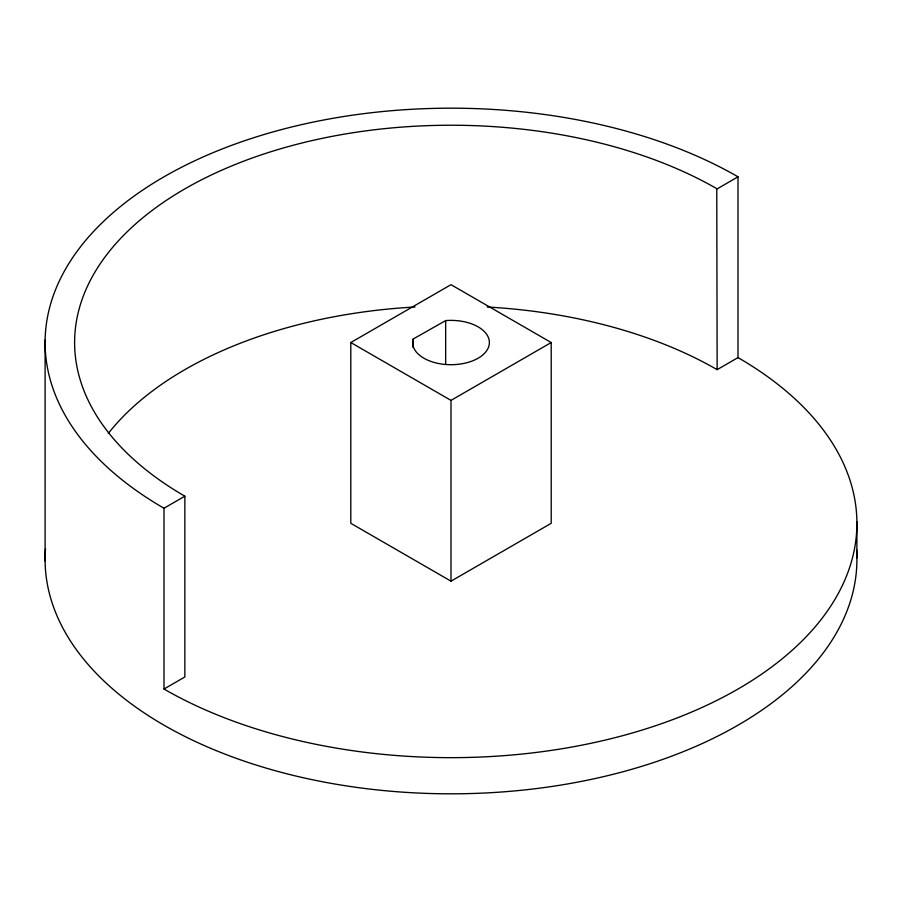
<?xml version="1.0" encoding="UTF-8"?>
<svg xmlns="http://www.w3.org/2000/svg" width="902" height="902" viewBox="0 0 902 902"><rect width="100%" height="100%" fill="white"/><g stroke="black" fill="none" stroke-linecap="round" stroke-linejoin="round"><path stroke-width="1.35" d="M350.799 342.534L451 284.682L551.201 342.534L551.201 523.307L451 581.159L350.799 523.307L350.799 342.534L451 400.387L551.201 342.534M163.995 508.243L184.854 496.19L180.625 493.71A376.393 217.303 0 0 1 186.804 187.763A376.393 217.303 0 0 1 716.763 188.653L717.146 369.651L738.005 357.609L738.005 176.826L736.145 175.743A405.911 234.351 0 0 0 164.615 176.454A405.911 234.351 0 0 0 160.86 506.417L163.995 508.243L163.995 689.015L165.855 690.098A405.911 234.351 0 0 0 737.385 689.387A405.911 234.351 0 0 0 741.14 359.424L738.005 357.609M717.146 188.879L738.005 176.826M163.995 689.015L184.854 676.962L184.854 496.19M413.093 339.073L445.656 320.593A38.38 22.155 0 0 1 489.346 341.632A38.38 22.155 0 0 1 448.768 364.656A38.38 22.155 0 0 1 413.093 339.073L413.093 347.518M717.146 369.651L716.763 369.437A376.393 217.303 0 0 0 487.193 307.007M856.9 521.784L856.9 557.943M451 400.387L451 581.159M445.656 320.593L445.656 364.261M45.111 339.975L45.1 560.999M856.562 549.758A405.911 234.351 0 0 1 450.109 793.816A405.911 234.351 0 0 1 45.517 548.732M108.274 433.479A376.393 217.303 0 0 1 415.044 306.996"/></g></svg>
